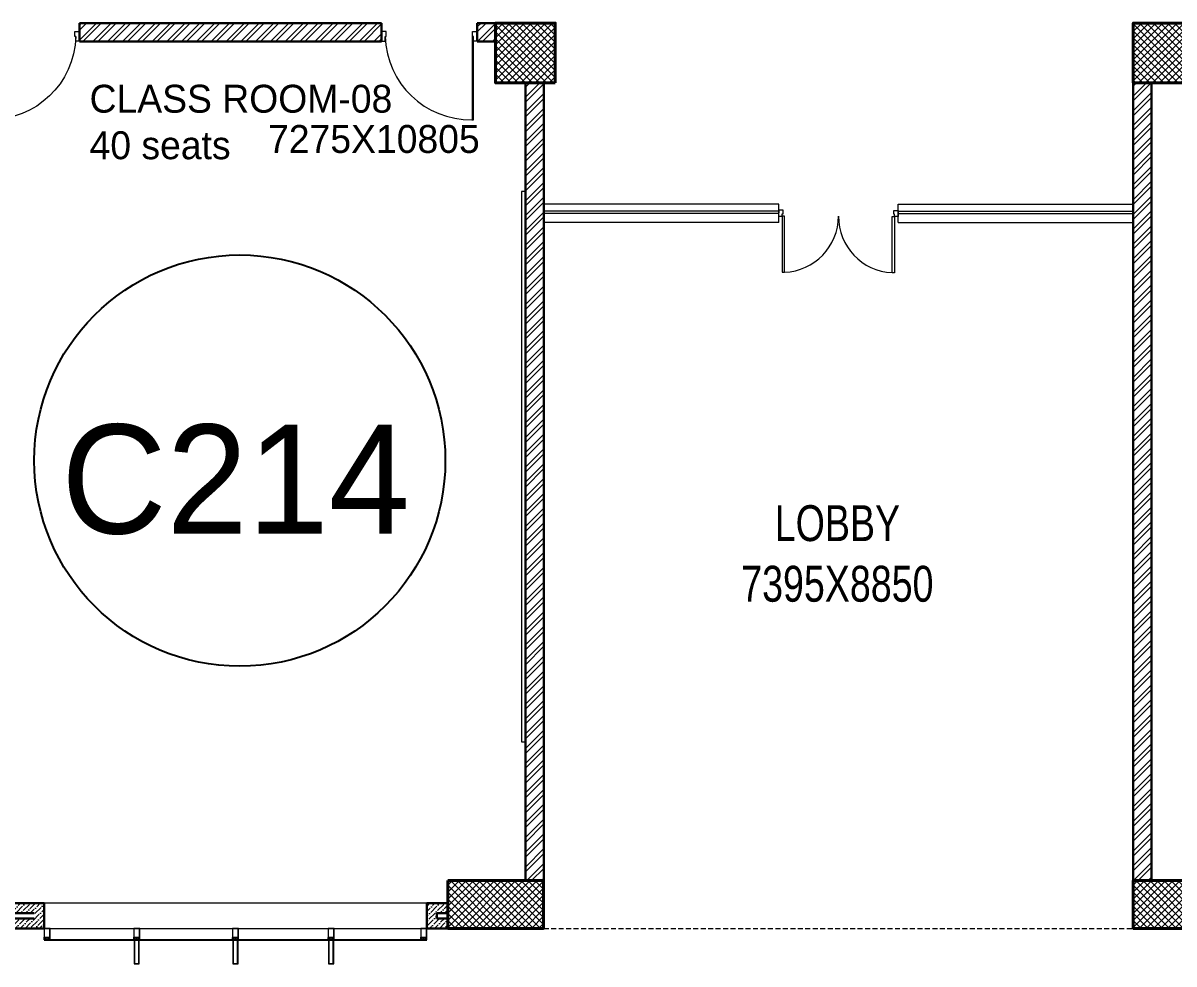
# Model space of a CAD drawing. Header units: millimetres. Extents: x 8275 to 147087, y -297470 to -191881.
# Drawn here: x 34773 to 49211, y -256626 to -244829 of the extents above; entities that cross this region are included whole.
import ezdxf

# ---------------------------------------------------------------- set-up
doc = ezdxf.new("R2010")
doc.units = ezdxf.units.MM
doc.header["$LTSCALE"] = 250
doc.header["$MEASUREMENT"] = 0
doc.linetypes.add('HIDDEN', pattern=[0.375, 0.25, -0.125])
for name, color, linetype, lineweight in [('col', 6, 'Continuous', 40), ('door', 35, 'Continuous', 13), ('ele', 51, 'Continuous', 18), ('furniture', 5, 'Continuous', 15), ('hatch', 9, 'Continuous', 0), ('hidden', 153, 'HIDDEN', 13), ('text', 7, 'Continuous', 9), ('TEXT25', 7, 'Continuous', 25), ('wall', 1, 'Continuous', 30), ('win', 4, 'Continuous', 20)]:
    doc.layers.add(name, color=color, linetype=linetype, lineweight=lineweight)
doc.layers.add('FUR', color=140, linetype='Continuous')
doc.styles.add('s300', font='arial.ttf', dxfattribs={"width": 0.75, "height": 300})
doc.styles.get("Standard").update_dxf_attribs({"font": 'GOTHIC.TTF', "height": 100})
pattern_1 = [(45, (-6686.72, -321362.35), (-92.80777, 92.80777), []), (45, (-6624.85, -321362.35), (-92.80777, 92.80777), [])]
pattern_2 = [(45, (-6686.7244, -321362.3454), (2e-16, 2.32600915), [4.93421053, -1.64473684]), (135, (-6685.5614, -321361.1824), (2e-16, 2.32600915), [4.93421053, -1.64473684])]
pattern_3 = [(45, (-6686.724, -321362.345), (23.201941, 85.073785), [109.375, -21.875, 0, -21.875])]

# ---------------------------------------------------------------- blocks, each defined once
blk = doc.blocks.new('A$C31941232')
at = {"layer": 'hatch'}
h = blk.add_hatch(dxfattribs=at)
h.set_pattern_fill('ANSI37', color=256, scale=500, style=0)
h.set_pattern_definition([(45, (-3138282.15, 85463.276), (-44.1941738, 44.1941738), []), (135, (-3138282.15, 85463.276), (-44.1941738, -44.1941738), [])])
h.paths.add_polyline_path([(-97097, 14909), (-97846, 14909), (-97846, 15659), (-97097, 15659)])
h = blk.add_hatch(dxfattribs=at)
h.set_pattern_fill('ANSI37', color=256, scale=500, style=0)
h.set_pattern_definition([(45, (-3130183.29, 85463.276), (-44.1941738, 44.1941738), []), (135, (-3130183.29, 85463.276), (-44.1941738, -44.1941738), [])])
h.paths.add_polyline_path([(-89099, 14909), (-89847, 14909), (-89847, 15659), (-89099, 15659)])
h = blk.add_hatch(dxfattribs=at)
h.set_pattern_fill('ANSI37', color=256, scale=500, angle=-90, style=0)
h.set_pattern_definition([(315, (-101096.715, -98792.29), (44.194174, 44.194174), []), (45, (-101096.715, -98792.29), (-44.194174, 44.194174), [])])
h.paths.add_polyline_path([(-98442, 4908), (-98442, 4308), (-97242, 4308), (-97242, 4908)])
h = blk.add_hatch(dxfattribs=at)
h.set_pattern_fill('ANSI37', color=256, scale=500, angle=-90, style=0)
h.set_pattern_definition([(315, (-92501.25, -98792.3), (44.194174, 44.194174), []), (45, (-92501.25, -98792.3), (-44.194174, 44.194174), [])])
h.paths.add_polyline_path([(-89847, 4908), (-89847, 4308), (-88647, 4308), (-88647, 4908)])
at = {"layer": 'col'}
for points, elevation in [([(-97097, 14909), (-97846, 14909), (-97846, 15659), (-97097, 15659)], 4747), ([(-89099, 14909), (-89847, 14909), (-89847, 15659), (-89099, 15659)], 32034), ([(-98442, 4908), (-98442, 4308), (-97242, 4308), (-97242, 4908)], 4747), ([(-89847, 4908), (-89847, 4308), (-88647, 4308), (-88647, 4908)], 26102)]:
    blk.add_lwpolyline(points, close=True, dxfattribs=dict(at, elevation=elevation))
blk = doc.blocks.new('A$C28F52225')
for points in [[(100, 50), (60, 50), (60, 990), (100, 990)], [(1900, 50), (1940, 50), (1940, 990), (1900, 990)], [(75, -50), (0, -50), (0, 50), (60, 50), (60, 10), (75, 10)], [(1925, -50), (2000, -50), (2000, 50), (1940, 50), (1940, 10), (1925, 10)]]:
    blk.add_lwpolyline(points, close=True)
for centre, start, end in [((60, 50), 0, 87.5611), ((1940, 50), 92.4389, 180)]:
    blk.add_arc(centre, 940, start, end)
blk = doc.blocks.new('D1-1000')
for p, q in [((-951, 0), (-1000, 0)), ((-1000, 0), (-1000, -102)), ((-951, -53), (-951, 0)), ((-49, 0), (0, 0)), ((-49, -53), (-49, 0)), ((0, 0), (0, -102)), ((-1000, -102), (-963, -102)), ((-963, -53), (-951, -53)), ((-963, -102), (-963, -53)), ((-51, -53), (-51, -923)), ((-37, -53), (-49, -53)), ((-37, -923), (-37, -53)), ((-37, -102), (-37, -53)), ((0, -102), (-37, -102)), ((-55, -923), (-37, -923))]:
    blk.add_line(p, q)
blk.add_ellipse((-40, 2), major_axis=(646, 675), ratio=0.977435, start_param=2.382767, end_param=3.900418)

msp = doc.modelspace()

# ---------------------------------------------------------------- hatches: boundary and pattern name
at = {"layer": 'hatch'}
h = msp.add_hatch(dxfattribs=at)
h.set_pattern_fill('ANSI32', color=256, scale=350, style=0)
h.set_pattern_definition(pattern_1)
h.paths.add_polyline_path([(35480, -244829), (39270, -244829), (39270, -245059), (35480, -245059)])
h = msp.add_hatch(dxfattribs=at)
h.set_pattern_fill('ANSI32', color=256, scale=350, style=0)
h.set_pattern_definition(pattern_1)
h.paths.add_polyline_path([(40470, -244829), (40700, -244829), (40700, -245059), (40470, -245059)])
h = msp.add_hatch(dxfattribs=at)
h.set_pattern_fill('ANSI32', color=256, scale=350, style=0)
h.set_pattern_definition(pattern_1)
h.paths.add_polyline_path([(41075, -245579), (41305, -245579), (41305, -255580), (41075, -255580)])
h = msp.add_hatch(dxfattribs=at)
h.set_pattern_fill('ANSI32', color=256, scale=350, style=0)
h.set_pattern_definition(pattern_1)
h.paths.add_polyline_path([(48929, -245579), (48699, -245579), (48699, -255580), (48929, -255580)])
h = msp.add_hatch(dxfattribs=at)
h.set_pattern_fill('ANSI36', color=256, scale=350, style=0)
h.set_pattern_definition(pattern_3)
h.paths.add_polyline_path([(32490, -256180), (35037, -256180), (35037, -255865), (32490, -255865)])
h.paths.add_polyline_path([(34912, -256055), (32615, -256055), (32615, -255990), (34912, -255990)], flags=16)
h = msp.add_hatch(dxfattribs=at)
h.set_pattern_fill('ANSI36', color=256, scale=350, style=0)
h.set_pattern_definition(pattern_3)
h.paths.add_polyline_path([(40405, -256180), (40104, -256180), (40104, -256055), (39962, -256055), (39962, -255990), (40104, -255990), (40104, -255865), (39837, -255865), (39837, -256180), (40405, -256180)])
h = msp.add_hatch(dxfattribs=at)
h.set_pattern_fill('AR-HBONE', color=256, scale=0.411184, style=0)
h.set_pattern_definition(pattern_2)
h.paths.add_polyline_path([(35043, -256307), (35043, -256309), (35048, -256309), (35048, -256307)], flags=16)
h.paths.add_polyline_path([(35107, -256307), (35107, -256309), (35101, -256309), (35101, -256307)], flags=16)
edge = h.paths.add_edge_path()
edge.add_arc((35053, -256321), 0.685, 180, 360, ccw=False)
edge.add_arc((35051, -256321), 0.685, 180, 360, ccw=False)
edge.add_arc((35050, -256321), 0.685, 180, 360, ccw=False)
edge.add_arc((35049, -256321), 0.685, -180, 0, ccw=False)
edge.add_arc((35047, -256321), 0.685, -180, 0, ccw=False)
edge.add_arc((35046, -256321), 0.685, 180, 360, ccw=False)
edge.add_arc((35045, -256321), 0.685, 180, 360, ccw=False)
edge.add_arc((35043, -256321), 0.685, -180, 0, ccw=False)
edge.add_arc((35042, -256321), 0.685, 180, 360, ccw=False)
edge.add_arc((35040, -256321), 0.685, -180, 0, ccw=False)
edge.add_arc((35039, -256321), 0.685, 180, 360, ccw=False)
edge.add_arc((35038, -256321), 0.685, -180, 0, ccw=False)
edge.add_line((35037, -256321), (35037, -256309))
edge.add_line((35037, -256309), (35041, -256309))
edge.add_line((35041, -256309), (35041, -256307))
edge.add_line((35041, -256307), (35039, -256307))
edge.add_line((35039, -256307), (35041, -256303))
edge.add_line((35041, -256303), (35050, -256303))
edge.add_line((35050, -256303), (35051, -256307))
edge.add_line((35051, -256307), (35050, -256307))
edge.add_line((35050, -256307), (35050, -256309))
edge.add_line((35050, -256309), (35054, -256309))
edge.add_line((35054, -256309), (35054, -256321))
edge.add_arc((35097, -256321), 0.685, 180, 360)
edge.add_arc((35098, -256321), 0.685, 180, 360)
edge.add_arc((35099, -256321), 0.685, 180, 360)
edge.add_arc((35101, -256321), 0.685, 180, 360)
edge.add_arc((35102, -256321), 0.685, 180, 360)
edge.add_arc((35103, -256321), 0.685, 180, 360)
edge.add_arc((35105, -256321), 0.685, 180, 360)
edge.add_arc((35106, -256321), 0.685, 180, 360)
edge.add_arc((35108, -256321), 0.685, 180, 360)
edge.add_arc((35109, -256321), 0.685, 180, 360)
edge.add_arc((35110, -256321), 0.685, 180, 360)
edge.add_arc((35112, -256321), 0.685, 180, 360)
edge.add_line((35112, -256321), (35112, -256309))
edge.add_line((35112, -256309), (35109, -256309))
edge.add_line((35109, -256309), (35109, -256307))
edge.add_line((35109, -256307), (35110, -256307))
edge.add_line((35110, -256307), (35109, -256303))
edge.add_line((35109, -256303), (35100, -256303))
edge.add_line((35100, -256303), (35098, -256307))
edge.add_line((35098, -256307), (35100, -256307))
edge.add_line((35100, -256307), (35100, -256309))
edge.add_line((35100, -256309), (35096, -256309))
edge.add_line((35096, -256309), (35096, -256321))
h = msp.add_hatch(dxfattribs=at)
h.set_pattern_fill('AR-HBONE', color=256, scale=0.411184, style=0)
h.set_pattern_definition(pattern_2)
h.paths.add_polyline_path([(36167, -256307), (36167, -256309), (36173, -256309), (36173, -256307)], flags=16)
h.paths.add_polyline_path([(36231, -256307), (36231, -256309), (36226, -256309), (36226, -256307)], flags=16)
edge = h.paths.add_edge_path()
edge.add_arc((36177, -256321), 0.685, 180, 360, ccw=False)
edge.add_arc((36176, -256321), 0.685, 180, 360, ccw=False)
edge.add_arc((36175, -256321), 0.685, 180, 360, ccw=False)
edge.add_arc((36173, -256321), 0.685, -180, 0, ccw=False)
edge.add_arc((36172, -256321), 0.685, -180, 0, ccw=False)
edge.add_arc((36171, -256321), 0.685, 180, 360, ccw=False)
edge.add_arc((36169, -256321), 0.685, 180, 360, ccw=False)
edge.add_arc((36168, -256321), 0.685, -180, 0, ccw=False)
edge.add_arc((36166, -256321), 0.685, 180, 360, ccw=False)
edge.add_arc((36165, -256321), 0.685, -180, 0, ccw=False)
edge.add_arc((36164, -256321), 0.685, 180, 360, ccw=False)
edge.add_arc((36162, -256321), 0.685, -180, 0, ccw=False)
edge.add_line((36162, -256321), (36162, -256309))
edge.add_line((36162, -256309), (36166, -256309))
edge.add_line((36166, -256309), (36166, -256307))
edge.add_line((36166, -256307), (36164, -256307))
edge.add_line((36164, -256307), (36165, -256303))
edge.add_line((36165, -256303), (36174, -256303))
edge.add_line((36174, -256303), (36176, -256307))
edge.add_line((36176, -256307), (36174, -256307))
edge.add_line((36174, -256307), (36174, -256309))
edge.add_line((36174, -256309), (36178, -256309))
edge.add_line((36178, -256309), (36178, -256321))
edge.add_arc((36221, -256321), 0.685, 180, 360)
edge.add_arc((36223, -256321), 0.685, 180, 360)
edge.add_arc((36224, -256321), 0.685, 180, 360)
edge.add_arc((36225, -256321), 0.685, 180, 360)
edge.add_arc((36227, -256321), 0.685, 180, 360)
edge.add_arc((36228, -256321), 0.685, 180, 360)
edge.add_arc((36229, -256321), 0.685, 180, 360)
edge.add_arc((36231, -256321), 0.685, 180, 360)
edge.add_arc((36232, -256321), 0.685, 180, 360)
edge.add_arc((36234, -256321), 0.685, 180, 360)
edge.add_arc((36235, -256321), 0.685, 180, 360)
edge.add_arc((36236, -256321), 0.685, 180, 360)
edge.add_line((36237, -256321), (36237, -256309))
edge.add_line((36237, -256309), (36233, -256309))
edge.add_line((36233, -256309), (36233, -256307))
edge.add_line((36233, -256307), (36235, -256307))
edge.add_line((36235, -256307), (36233, -256303))
edge.add_line((36233, -256303), (36224, -256303))
edge.add_line((36224, -256303), (36223, -256307))
edge.add_line((36223, -256307), (36224, -256307))
edge.add_line((36224, -256307), (36224, -256309))
edge.add_line((36224, -256309), (36221, -256309))
edge.add_line((36221, -256309), (36221, -256321))
h = msp.add_hatch(dxfattribs=at)
h.set_pattern_fill('AR-HBONE', color=256, scale=0.411184, style=0)
h.set_pattern_definition(pattern_2)
h.paths.add_polyline_path([(37405, -256307), (37405, -256309), (37410, -256309), (37410, -256307)], flags=16)
h.paths.add_polyline_path([(37469, -256307), (37469, -256309), (37464, -256309), (37464, -256307)], flags=16)
edge = h.paths.add_edge_path()
edge.add_arc((37415, -256321), 0.685, 180, 360, ccw=False)
edge.add_arc((37414, -256321), 0.685, 180, 360, ccw=False)
edge.add_arc((37412, -256321), 0.685, 180, 360, ccw=False)
edge.add_arc((37411, -256321), 0.685, -180, 0, ccw=False)
edge.add_arc((37410, -256321), 0.685, -180, 0, ccw=False)
edge.add_arc((37408, -256321), 0.685, 180, 360, ccw=False)
edge.add_arc((37407, -256321), 0.685, 180, 360, ccw=False)
edge.add_arc((37406, -256321), 0.685, -180, 0, ccw=False)
edge.add_arc((37404, -256321), 0.685, 180, 360, ccw=False)
edge.add_arc((37403, -256321), 0.685, -180, 0, ccw=False)
edge.add_arc((37401, -256321), 0.685, 180, 360, ccw=False)
edge.add_arc((37400, -256321), 0.685, -180, 0, ccw=False)
edge.add_line((37399, -256321), (37399, -256309))
edge.add_line((37399, -256309), (37403, -256309))
edge.add_line((37403, -256309), (37403, -256307))
edge.add_line((37403, -256307), (37401, -256307))
edge.add_line((37401, -256307), (37403, -256303))
edge.add_line((37403, -256303), (37412, -256303))
edge.add_line((37412, -256303), (37414, -256307))
edge.add_line((37414, -256307), (37412, -256307))
edge.add_line((37412, -256307), (37412, -256309))
edge.add_line((37412, -256309), (37416, -256309))
edge.add_line((37416, -256309), (37416, -256321))
edge.add_arc((37459, -256321), 0.685, 180, 360)
edge.add_arc((37460, -256321), 0.685, 180, 360)
edge.add_arc((37462, -256321), 0.685, 180, 360)
edge.add_arc((37463, -256321), 0.685, 180, 360)
edge.add_arc((37464, -256321), 0.685, 180, 360)
edge.add_arc((37466, -256321), 0.685, 180, 360)
edge.add_arc((37467, -256321), 0.685, 180, 360)
edge.add_arc((37468, -256321), 0.685, 180, 360)
edge.add_arc((37470, -256321), 0.685, 180, 360)
edge.add_arc((37471, -256321), 0.685, 180, 360)
edge.add_arc((37473, -256321), 0.685, 180, 360)
edge.add_arc((37474, -256321), 0.685, 180, 360)
edge.add_line((37475, -256321), (37475, -256309))
edge.add_line((37475, -256309), (37471, -256309))
edge.add_line((37471, -256309), (37471, -256307))
edge.add_line((37471, -256307), (37473, -256307))
edge.add_line((37473, -256307), (37471, -256303))
edge.add_line((37471, -256303), (37462, -256303))
edge.add_line((37462, -256303), (37460, -256307))
edge.add_line((37460, -256307), (37462, -256307))
edge.add_line((37462, -256307), (37462, -256309))
edge.add_line((37462, -256309), (37458, -256309))
edge.add_line((37458, -256309), (37458, -256321))
h = msp.add_hatch(dxfattribs=at)
h.set_pattern_fill('AR-HBONE', color=256, scale=0.411184, style=0)
h.set_pattern_definition(pattern_2)
h.paths.add_polyline_path([(38605, -256307), (38605, -256309), (38610, -256309), (38610, -256307)], flags=16)
h.paths.add_polyline_path([(38669, -256307), (38669, -256309), (38664, -256309), (38664, -256307)], flags=16)
edge = h.paths.add_edge_path()
edge.add_arc((38615, -256321), 0.685, 180, 360, ccw=False)
edge.add_arc((38614, -256321), 0.685, 180, 360, ccw=False)
edge.add_arc((38612, -256321), 0.685, 180, 360, ccw=False)
edge.add_arc((38611, -256321), 0.685, -180, 0, ccw=False)
edge.add_arc((38610, -256321), 0.685, -180, 0, ccw=False)
edge.add_arc((38608, -256321), 0.685, 180, 360, ccw=False)
edge.add_arc((38607, -256321), 0.685, 180, 360, ccw=False)
edge.add_arc((38606, -256321), 0.685, -180, 0, ccw=False)
edge.add_arc((38604, -256321), 0.685, 180, 360, ccw=False)
edge.add_arc((38603, -256321), 0.685, -180, 0, ccw=False)
edge.add_arc((38601, -256321), 0.685, 180, 360, ccw=False)
edge.add_arc((38600, -256321), 0.685, -180, 0, ccw=False)
edge.add_line((38599, -256321), (38599, -256309))
edge.add_line((38599, -256309), (38603, -256309))
edge.add_line((38603, -256309), (38603, -256307))
edge.add_line((38603, -256307), (38601, -256307))
edge.add_line((38601, -256307), (38603, -256303))
edge.add_line((38603, -256303), (38612, -256303))
edge.add_line((38612, -256303), (38614, -256307))
edge.add_line((38614, -256307), (38612, -256307))
edge.add_line((38612, -256307), (38612, -256309))
edge.add_line((38612, -256309), (38616, -256309))
edge.add_line((38616, -256309), (38616, -256321))
edge.add_arc((38659, -256321), 0.685, 180, 360)
edge.add_arc((38660, -256321), 0.685, 180, 360)
edge.add_arc((38662, -256321), 0.685, 180, 360)
edge.add_arc((38663, -256321), 0.685, 180, 360)
edge.add_arc((38664, -256321), 0.685, 180, 360)
edge.add_arc((38666, -256321), 0.685, 180, 360)
edge.add_arc((38667, -256321), 0.685, 180, 360)
edge.add_arc((38668, -256321), 0.685, 180, 360)
edge.add_arc((38670, -256321), 0.685, 180, 360)
edge.add_arc((38671, -256321), 0.685, 180, 360)
edge.add_arc((38673, -256321), 0.685, 180, 360)
edge.add_arc((38674, -256321), 0.685, 180, 360)
edge.add_line((38675, -256321), (38675, -256309))
edge.add_line((38675, -256309), (38671, -256309))
edge.add_line((38671, -256309), (38671, -256307))
edge.add_line((38671, -256307), (38673, -256307))
edge.add_line((38673, -256307), (38671, -256303))
edge.add_line((38671, -256303), (38662, -256303))
edge.add_line((38662, -256303), (38660, -256307))
edge.add_line((38660, -256307), (38662, -256307))
edge.add_line((38662, -256307), (38662, -256309))
edge.add_line((38662, -256309), (38658, -256309))
edge.add_line((38658, -256309), (38658, -256321))
h = msp.add_hatch(dxfattribs=at)
h.set_pattern_fill('AR-HBONE', color=256, scale=0.411184, style=0)
h.set_pattern_definition(pattern_2)
h.paths.add_polyline_path([(39767, -256307), (39767, -256309), (39773, -256309), (39773, -256307)], flags=16)
h.paths.add_polyline_path([(39831, -256307), (39831, -256309), (39826, -256309), (39826, -256307)], flags=16)
edge = h.paths.add_edge_path()
edge.add_arc((39777, -256321), 0.685, 180, 360, ccw=False)
edge.add_arc((39776, -256321), 0.685, 180, 360, ccw=False)
edge.add_arc((39775, -256321), 0.685, 180, 360, ccw=False)
edge.add_arc((39773, -256321), 0.685, -180, 0, ccw=False)
edge.add_arc((39772, -256321), 0.685, -180, 0, ccw=False)
edge.add_arc((39771, -256321), 0.685, 180, 360, ccw=False)
edge.add_arc((39769, -256321), 0.685, 180, 360, ccw=False)
edge.add_arc((39768, -256321), 0.685, -180, 0, ccw=False)
edge.add_arc((39766, -256321), 0.685, 180, 360, ccw=False)
edge.add_arc((39765, -256321), 0.685, -180, 0, ccw=False)
edge.add_arc((39764, -256321), 0.685, 180, 360, ccw=False)
edge.add_arc((39762, -256321), 0.685, -180, 0, ccw=False)
edge.add_line((39762, -256321), (39762, -256309))
edge.add_line((39762, -256309), (39766, -256309))
edge.add_line((39766, -256309), (39766, -256307))
edge.add_line((39766, -256307), (39764, -256307))
edge.add_line((39764, -256307), (39765, -256303))
edge.add_line((39765, -256303), (39774, -256303))
edge.add_line((39774, -256303), (39776, -256307))
edge.add_line((39776, -256307), (39774, -256307))
edge.add_line((39774, -256307), (39774, -256309))
edge.add_line((39774, -256309), (39778, -256309))
edge.add_line((39778, -256309), (39778, -256321))
edge.add_arc((39821, -256321), 0.685, 180, 360)
edge.add_arc((39823, -256321), 0.685, 180, 360)
edge.add_arc((39824, -256321), 0.685, 180, 360)
edge.add_arc((39825, -256321), 0.685, 180, 360)
edge.add_arc((39827, -256321), 0.685, 180, 360)
edge.add_arc((39828, -256321), 0.685, 180, 360)
edge.add_arc((39829, -256321), 0.685, 180, 360)
edge.add_arc((39831, -256321), 0.685, 180, 360)
edge.add_arc((39832, -256321), 0.685, 180, 360)
edge.add_arc((39834, -256321), 0.685, 180, 360)
edge.add_arc((39835, -256321), 0.685, 180, 360)
edge.add_arc((39836, -256321), 0.685, 180, 360)
edge.add_line((39837, -256321), (39837, -256309))
edge.add_line((39837, -256309), (39833, -256309))
edge.add_line((39833, -256309), (39833, -256307))
edge.add_line((39833, -256307), (39835, -256307))
edge.add_line((39835, -256307), (39833, -256303))
edge.add_line((39833, -256303), (39824, -256303))
edge.add_line((39824, -256303), (39823, -256307))
edge.add_line((39823, -256307), (39824, -256307))
edge.add_line((39824, -256307), (39824, -256309))
edge.add_line((39824, -256309), (39821, -256309))
edge.add_line((39821, -256309), (39821, -256321))

# ---------------------------------------------------------------- linework, layer by layer
at = {"layer": 'ele'}
msp.add_line((45752, -247329, -11301), (45752, -247229, -11301), dxfattribs=at)
at = {"layer": 'ele', "linetype": 'ByBlock', "ltscale": 100}
msp.add_line((39837, -255865, -11301), (35037, -255865, -11301), dxfattribs=at)
at = {"layer": 'FUR', "linetype": 'ByBlock', "ltscale": 100}
msp.add_circle((37492, -250315, -6553), 2578, dxfattribs=at)
at = {"layer": 'furniture', "elevation": -11301}
msp.add_lwpolyline([(41075, -246940), (41025, -246940), (41025, -253840), (41075, -253840)], close=True, dxfattribs=at)
at = {"layer": 'hidden'}
msp.add_line((41305, -256180, -11301), (48699, -256180, -11301), dxfattribs=at)
at = {"layer": 'wall'}
for p, q in [((35481, -244829, -11301), (39270, -244829, -11301)), ((35481, -244829, -11301), (35481, -245059, -11301)), ((39270, -244829, -11301), (39270, -245059, -11301)), ((40470, -244829, -11301), (40700, -244829, -11301)), ((40470, -244829, -11301), (40470, -245059, -11301)), ((35481, -245059, -11301), (39270, -245059, -11301)), ((40470, -245059, -11301), (40700, -245059, -11301)), ((41075, -255580, -11301), (41075, -245579, -11301)), ((41305, -255580, -11301), (41305, -245579, -11301)), ((48699, -245579, -11301), (48699, -255580, -11301)), ((48929, -245579, -11301), (48929, -255580, -11301)), ((35037, -255865, -11301), (33569, -255865, -11301)), ((35037, -255865, -11301), (35037, -256180, -11301)), ((39837, -255865, -11301), (40104, -255865, -11301)), ((39837, -256180, -11301), (39837, -255865, -11301)), ((34912, -255990, -11301), (32615, -255990, -11301)), ((32615, -256055, -11301), (34912, -256055, -11301)), ((39962, -255990, -11301), (40104, -255990, -11301)), ((39962, -255990, -11301), (39962, -256055, -11301)), ((39962, -256055, -11301), (40104, -256055, -11301)), ((32490, -256180, -11301), (35037, -256180, -11301)), ((39837, -256180, -11301), (40104, -256180, -11301))]:
    msp.add_line(p, q, dxfattribs=at)
at = {"layer": 'win'}
for p, q in [((44252, -247099, -11301), (41305, -247100, -11301)), ((44252, -247329, -11301), (44252, -247099, -11301)), ((45752, -247099, -11301), (48699, -247099, -11301)), ((45752, -247329, -11301), (45752, -247099, -11301)), ((44252, -247188, -11301), (41305, -247188, -11301)), ((44252, -247218, -11301), (41305, -247218, -11301)), ((45752, -247188, -11301), (48699, -247188, -11301)), ((45752, -247218, -11301), (48699, -247218, -11301)), ((44252, -247329, -11301), (41305, -247329, -11301)), ((45752, -247329, -11301), (48699, -247329, -11301)), ((35037, -256180, -11301), (36237, -256180, -11301)), ((36237, -256180, -11301), (37402, -256180, -11301)), ((37399, -256180, -11301), (38675, -256180, -11301)), ((38637, -256180, -11301), (39837, -256180, -11301)), ((35037, -256324, -11301), (36237, -256324, -11301)), ((36237, -256325, -11301), (35037, -256325, -11301)), ((36237, -256326, -11301), (35037, -256326, -11301)), ((36237, -256327, -11301), (35037, -256327, -11301)), ((36237, -256328, -11301), (35037, -256328, -11301)), ((36237, -256329, -11301), (35037, -256329, -11301)), ((36237, -256330, -11301), (35037, -256330, -11301)), ((35064, -256322, -11301), (35065, -256323, -11301)), ((35065, -256329, -11301), (35064, -256330, -11301)), ((35065, -256323, -11301), (35065, -256329, -11301)), ((35086, -256322, -11301), (35084, -256323, -11301)), ((35084, -256323, -11301), (35084, -256329, -11301)), ((35084, -256329, -11301), (35086, -256330, -11301)), ((36188, -256322, -11301), (36190, -256323, -11301)), ((36190, -256329, -11301), (36188, -256330, -11301)), ((36190, -256323, -11301), (36190, -256329, -11301)), ((36210, -256322, -11301), (36209, -256323, -11301)), ((36209, -256323, -11301), (36209, -256329, -11301)), ((36209, -256329, -11301), (36210, -256330, -11301)), ((36237, -256324, -11301), (37402, -256324, -11301)), ((37402, -256325, -11301), (36237, -256325, -11301)), ((37402, -256326, -11301), (36237, -256326, -11301)), ((37402, -256327, -11301), (36237, -256327, -11301)), ((37402, -256328, -11301), (36237, -256328, -11301)), ((37402, -256329, -11301), (36237, -256329, -11301)), ((37402, -256330, -11301), (36237, -256330, -11301)), ((37399, -256324, -11301), (38675, -256324, -11301)), ((38675, -256325, -11301), (37399, -256325, -11301)), ((38675, -256326, -11301), (37399, -256326, -11301)), ((38675, -256327, -11301), (37399, -256327, -11301)), ((38675, -256328, -11301), (37399, -256328, -11301)), ((38675, -256329, -11301), (37399, -256329, -11301)), ((38675, -256330, -11301), (37399, -256330, -11301)), ((37426, -256322, -11301), (37427, -256323, -11301)), ((37427, -256329, -11301), (37426, -256330, -11301)), ((37427, -256323, -11301), (37427, -256329, -11301)), ((37448, -256322, -11301), (37447, -256323, -11301)), ((37447, -256323, -11301), (37447, -256329, -11301)), ((37447, -256329, -11301), (37448, -256330, -11301)), ((38626, -256322, -11301), (38627, -256323, -11301)), ((38627, -256329, -11301), (38626, -256330, -11301)), ((38627, -256323, -11301), (38627, -256329, -11301)), ((38637, -256324, -11301), (39837, -256324, -11301)), ((39837, -256325, -11301), (38637, -256325, -11301)), ((39837, -256326, -11301), (38637, -256326, -11301)), ((39837, -256327, -11301), (38637, -256327, -11301)), ((39837, -256328, -11301), (38637, -256328, -11301)), ((39837, -256329, -11301), (38637, -256329, -11301)), ((39837, -256330, -11301), (38637, -256330, -11301)), ((38648, -256322, -11301), (38647, -256323, -11301)), ((38647, -256323, -11301), (38647, -256329, -11301)), ((38647, -256329, -11301), (38648, -256330, -11301)), ((39788, -256322, -11301), (39790, -256323, -11301)), ((39790, -256329, -11301), (39788, -256330, -11301)), ((39790, -256323, -11301), (39790, -256329, -11301)), ((39810, -256322, -11301), (39809, -256323, -11301)), ((39809, -256323, -11301), (39809, -256329, -11301)), ((39809, -256329, -11301), (39810, -256330, -11301))]:
    msp.add_line(p, q, dxfattribs=at)
at = {"layer": 'win', "elevation": -11301}
for points in [[(35077, -256318), (35078, -256319), (35077, -256319), (35077, -256322), (35078, -256322), (35077, -256323), (35077, -256326), (35078, -256326, 0.960671), (35082, -256326), (35082, -256314, 0.198912), (35081, -256312), (35077, -256308, -0.198912), (35077, -256307), (35077, -256291), (35107, -256291, -0.414214), (35110, -256293), (35110, -256297, -0.414214), (35107, -256300), (35098, -256300, 0.414214), (35096, -256302), (35096, -256309), (35100, -256309), (35100, -256307), (35098, -256307), (35098, -256303), (35110, -256303), (35110, -256307), (35109, -256307), (35109, -256309), (35112, -256309), (35112, -256180), (35037, -256180), (35037, -256309), (35041, -256309), (35041, -256307), (35039, -256307), (35039, -256303), (35051, -256303), (35051, -256307), (35050, -256307), (35050, -256309), (35053, -256309), (35053, -256302, 0.414214), (35051, -256300), (35042, -256300, -0.414214), (35040, -256297), (35040, -256293, -0.414214), (35042, -256291), (35073, -256291), (35073, -256307, -0.198912), (35072, -256308), (35069, -256312, 0.198912), (35068, -256314), (35068, -256326, 0.960671), (35071, -256326), (35072, -256326), (35072, -256323), (35071, -256322), (35072, -256322), (35072, -256319), (35071, -256319), (35072, -256318), (35072, -256315), (35071, -256315), (35075, -256311), (35078, -256315), (35077, -256315)], [(36202, -256318), (36203, -256319), (36202, -256319), (36202, -256322), (36203, -256322), (36202, -256323), (36202, -256326), (36203, -256326, 0.960671), (36206, -256326), (36206, -256314, 0.198912), (36205, -256312), (36202, -256308, -0.198912), (36201, -256307), (36201, -256291), (36232, -256291, -0.414214), (36234, -256293), (36234, -256297, -0.414214), (36232, -256300), (36223, -256300, 0.414214), (36221, -256302), (36221, -256309), (36224, -256309), (36224, -256307), (36223, -256307), (36223, -256303), (36235, -256303), (36235, -256307), (36233, -256307), (36233, -256309), (36237, -256309), (36237, -256180), (36162, -256180), (36162, -256309), (36165, -256309), (36165, -256307), (36164, -256307), (36164, -256303), (36176, -256303), (36176, -256307), (36174, -256307), (36174, -256309), (36178, -256309), (36178, -256302, 0.414214), (36176, -256300), (36167, -256300, -0.414214), (36164, -256297), (36164, -256293, -0.414214), (36167, -256291), (36197, -256291), (36197, -256307, -0.198912), (36197, -256308), (36193, -256312, 0.198912), (36192, -256314), (36192, -256326, 0.960671), (36196, -256326), (36197, -256326), (36197, -256323), (36196, -256322), (36197, -256322), (36197, -256319), (36196, -256319), (36197, -256318), (36197, -256315), (36196, -256315), (36199, -256311), (36203, -256315), (36202, -256315)], [(37440, -256318), (37440, -256319), (37440, -256319), (37440, -256322), (37440, -256322), (37440, -256323), (37440, -256326), (37440, -256326, 0.960671), (37444, -256326), (37444, -256314, 0.198912), (37443, -256312), (37440, -256308, -0.198912), (37439, -256307), (37439, -256291), (37469, -256291, -0.414214), (37472, -256293), (37472, -256297, -0.414214), (37469, -256300), (37461, -256300, 0.414214), (37458, -256302), (37458, -256309), (37462, -256309), (37462, -256307), (37460, -256307), (37460, -256303), (37473, -256303), (37473, -256307), (37471, -256307), (37471, -256309), (37475, -256309), (37475, -256180), (37399, -256180), (37399, -256309), (37403, -256309), (37403, -256307), (37401, -256307), (37401, -256303), (37414, -256303), (37414, -256307), (37412, -256307), (37412, -256309), (37416, -256309), (37416, -256302, 0.414214), (37413, -256300), (37405, -256300, -0.414214), (37402, -256297), (37402, -256293, -0.414214), (37405, -256291), (37435, -256291), (37435, -256307, -0.198912), (37434, -256308), (37431, -256312, 0.198912), (37430, -256314), (37430, -256326, 0.960671), (37434, -256326), (37434, -256326), (37434, -256323), (37434, -256322), (37434, -256322), (37434, -256319), (37434, -256319), (37434, -256318), (37434, -256315), (37434, -256315), (37437, -256311), (37440, -256315), (37440, -256315)], [(38640, -256318), (38640, -256319), (38640, -256319), (38640, -256322), (38640, -256322), (38640, -256323), (38640, -256326), (38640, -256326, 0.960671), (38644, -256326), (38644, -256314, 0.198912), (38643, -256312), (38640, -256308, -0.198912), (38639, -256307), (38639, -256291), (38669, -256291, -0.414214), (38672, -256293), (38672, -256297, -0.414214), (38669, -256300), (38661, -256300, 0.414214), (38658, -256302), (38658, -256309), (38662, -256309), (38662, -256307), (38660, -256307), (38660, -256303), (38673, -256303), (38673, -256307), (38671, -256307), (38671, -256309), (38675, -256309), (38675, -256180), (38599, -256180), (38599, -256309), (38603, -256309), (38603, -256307), (38601, -256307), (38601, -256303), (38614, -256303), (38614, -256307), (38612, -256307), (38612, -256309), (38616, -256309), (38616, -256302, 0.414214), (38613, -256300), (38605, -256300, -0.414214), (38602, -256297), (38602, -256293, -0.414214), (38605, -256291), (38635, -256291), (38635, -256307, -0.198912), (38634, -256308), (38631, -256312, 0.198912), (38630, -256314), (38630, -256326, 0.960671), (38634, -256326), (38634, -256326), (38634, -256323), (38634, -256322), (38634, -256322), (38634, -256319), (38634, -256319), (38634, -256318), (38634, -256315), (38634, -256315), (38637, -256311), (38640, -256315), (38640, -256315)], [(39802, -256318), (39803, -256319), (39802, -256319), (39802, -256322), (39803, -256322), (39802, -256323), (39802, -256326), (39803, -256326, 0.960671), (39806, -256326), (39806, -256314, 0.198912), (39805, -256312), (39802, -256308, -0.198912), (39801, -256307), (39801, -256291), (39832, -256291, -0.414214), (39834, -256293), (39834, -256297, -0.414214), (39832, -256300), (39823, -256300, 0.414214), (39821, -256302), (39821, -256309), (39824, -256309), (39824, -256307), (39823, -256307), (39823, -256303), (39835, -256303), (39835, -256307), (39833, -256307), (39833, -256309), (39837, -256309), (39837, -256180), (39762, -256180), (39762, -256309), (39765, -256309), (39765, -256307), (39764, -256307), (39764, -256303), (39776, -256303), (39776, -256307), (39774, -256307), (39774, -256309), (39778, -256309), (39778, -256302, 0.414214), (39776, -256300), (39767, -256300, -0.414214), (39764, -256297), (39764, -256293, -0.414214), (39767, -256291), (39797, -256291), (39797, -256307, -0.198912), (39797, -256308), (39793, -256312, 0.198912), (39792, -256314), (39792, -256326, 0.960671), (39796, -256326), (39797, -256326), (39797, -256323), (39796, -256322), (39797, -256322), (39797, -256319), (39796, -256319), (39797, -256318), (39797, -256315), (39796, -256315), (39799, -256311), (39803, -256315), (39802, -256315)]]:
    msp.add_lwpolyline(points, format="xyb", close=True, dxfattribs=at)
for points in [[(35040, -256185), (35040, -256288), (35110, -256288), (35110, -256185)], [(36164, -256185), (36164, -256288), (36234, -256288), (36234, -256185)], [(37402, -256185), (37402, -256288), (37472, -256288), (37472, -256185)], [(38602, -256185), (38602, -256288), (38672, -256288), (38672, -256185)], [(39764, -256185), (39764, -256288), (39834, -256288), (39834, -256185)], [(35043, -256307), (35043, -256309), (35048, -256309), (35048, -256307)], [(35107, -256307), (35107, -256309), (35101, -256309), (35101, -256307)], [(36167, -256307), (36167, -256309), (36173, -256309), (36173, -256307)], [(36231, -256307), (36231, -256309), (36226, -256309), (36226, -256307)], [(37405, -256307), (37405, -256309), (37410, -256309), (37410, -256307)], [(37469, -256307), (37469, -256309), (37464, -256309), (37464, -256307)], [(38605, -256307), (38605, -256309), (38610, -256309), (38610, -256307)], [(38669, -256307), (38669, -256309), (38664, -256309), (38664, -256307)], [(39767, -256307), (39767, -256309), (39773, -256309), (39773, -256307)], [(39831, -256307), (39831, -256309), (39826, -256309), (39826, -256307)]]:
    msp.add_lwpolyline(points, close=True, dxfattribs=at)
for points in [[(35054, -256321, -1), (35052, -256321, -1), (35051, -256321, -1), (35049, -256321, -1), (35048, -256321, -1), (35047, -256321, -1), (35045, -256321, -1), (35044, -256321, -1), (35043, -256321, -1), (35041, -256321, -1), (35040, -256321, -1), (35038, -256321, -1), (35037, -256321), (35037, -256309), (35041, -256309), (35041, -256307), (35039, -256307), (35041, -256303), (35050, -256303), (35051, -256307), (35050, -256307), (35050, -256309), (35054, -256309), (35054, -256321)], [(35096, -256321, 1), (35097, -256321, 1), (35099, -256321, 1), (35100, -256321, 1), (35101, -256321, 1), (35103, -256321, 1), (35104, -256321, 1), (35105, -256321, 1), (35107, -256321, 1), (35108, -256321, 1), (35110, -256321, 1), (35111, -256321, 1), (35112, -256321), (35112, -256309), (35109, -256309), (35109, -256307), (35110, -256307), (35109, -256303), (35100, -256303), (35098, -256307), (35100, -256307), (35100, -256309), (35096, -256309), (35096, -256321)], [(36178, -256321, -1), (36177, -256321, -1), (36175, -256321, -1), (36174, -256321, -1), (36173, -256321, -1), (36171, -256321, -1), (36170, -256321, -1), (36169, -256321, -1), (36167, -256321, -1), (36166, -256321, -1), (36164, -256321, -1), (36163, -256321, -1), (36162, -256321), (36162, -256309), (36165, -256309), (36165, -256307), (36164, -256307), (36165, -256303), (36174, -256303), (36176, -256307), (36174, -256307), (36174, -256309), (36178, -256309), (36178, -256321)], [(36221, -256321, 1), (36222, -256321, 1), (36223, -256321, 1), (36225, -256321, 1), (36226, -256321, 1), (36227, -256321, 1), (36229, -256321, 1), (36230, -256321, 1), (36231, -256321, 1), (36233, -256321, 1), (36234, -256321, 1), (36236, -256321, 1), (36237, -256321), (36237, -256309), (36233, -256309), (36233, -256307), (36235, -256307), (36233, -256303), (36224, -256303), (36223, -256307), (36224, -256307), (36224, -256309), (36221, -256309), (36221, -256321)], [(37416, -256321, -1), (37414, -256321, -1), (37413, -256321, -1), (37412, -256321, -1), (37410, -256321, -1), (37409, -256321, -1), (37408, -256321, -1), (37406, -256321, -1), (37405, -256321, -1), (37403, -256321, -1), (37402, -256321, -1), (37401, -256321, -1), (37399, -256321), (37399, -256309), (37403, -256309), (37403, -256307), (37401, -256307), (37403, -256303), (37412, -256303), (37414, -256307), (37412, -256307), (37412, -256309), (37416, -256309), (37416, -256321)], [(37458, -256321, 1), (37460, -256321, 1), (37461, -256321, 1), (37462, -256321, 1), (37464, -256321, 1), (37465, -256321, 1), (37466, -256321, 1), (37468, -256321, 1), (37469, -256321, 1), (37471, -256321, 1), (37472, -256321, 1), (37473, -256321, 1), (37475, -256321), (37475, -256309), (37471, -256309), (37471, -256307), (37473, -256307), (37471, -256303), (37462, -256303), (37460, -256307), (37462, -256307), (37462, -256309), (37458, -256309), (37458, -256321)], [(38616, -256321, -1), (38614, -256321, -1), (38613, -256321, -1), (38612, -256321, -1), (38610, -256321, -1), (38609, -256321, -1), (38608, -256321, -1), (38606, -256321, -1), (38605, -256321, -1), (38603, -256321, -1), (38602, -256321, -1), (38601, -256321, -1), (38599, -256321), (38599, -256309), (38603, -256309), (38603, -256307), (38601, -256307), (38603, -256303), (38612, -256303), (38614, -256307), (38612, -256307), (38612, -256309), (38616, -256309), (38616, -256321)], [(38658, -256321, 1), (38660, -256321, 1), (38661, -256321, 1), (38662, -256321, 1), (38664, -256321, 1), (38665, -256321, 1), (38666, -256321, 1), (38668, -256321, 1), (38669, -256321, 1), (38671, -256321, 1), (38672, -256321, 1), (38673, -256321, 1), (38675, -256321), (38675, -256309), (38671, -256309), (38671, -256307), (38673, -256307), (38671, -256303), (38662, -256303), (38660, -256307), (38662, -256307), (38662, -256309), (38658, -256309), (38658, -256321)], [(39778, -256321, -1), (39777, -256321, -1), (39775, -256321, -1), (39774, -256321, -1), (39773, -256321, -1), (39771, -256321, -1), (39770, -256321, -1), (39769, -256321, -1), (39767, -256321, -1), (39766, -256321, -1), (39764, -256321, -1), (39763, -256321, -1), (39762, -256321), (39762, -256309), (39765, -256309), (39765, -256307), (39764, -256307), (39765, -256303), (39774, -256303), (39776, -256307), (39774, -256307), (39774, -256309), (39778, -256309), (39778, -256321)], [(39821, -256321, 1), (39822, -256321, 1), (39823, -256321, 1), (39825, -256321, 1), (39826, -256321, 1), (39827, -256321, 1), (39829, -256321, 1), (39830, -256321, 1), (39831, -256321, 1), (39833, -256321, 1), (39834, -256321, 1), (39836, -256321, 1), (39837, -256321), (39837, -256309), (39833, -256309), (39833, -256307), (39835, -256307), (39833, -256303), (39824, -256303), (39823, -256307), (39824, -256307), (39824, -256309), (39821, -256309), (39821, -256321)]]:
    msp.add_lwpolyline(points, format="xyb", dxfattribs=at)
at = {"layer": 'win', "extrusion": (5.57819e-18, 4.27086e-05, 1), "elevation": -11314}
for points in [[(36232, -256625), (36232, -256325), (36167, -256325), (36167, -256625)], [(36227, -256620), (36227, -256330), (36172, -256330), (36172, -256620)], [(37470, -256625), (37470, -256325), (37405, -256325), (37405, -256625)], [(37465, -256620), (37465, -256330), (37410, -256330), (37410, -256620)], [(38670, -256625), (38670, -256325), (38605, -256325), (38605, -256625)], [(38665, -256620), (38665, -256330), (38610, -256330), (38610, -256620)]]:
    msp.add_lwpolyline(points, close=True, dxfattribs=at)
at = {"layer": 'win'}
for centre, radius, start, end in [((35075, -256385, -11301), 56, 78.7142, 101.2858), ((35068, -256350, -11301), 23.7, 90.5827, 97.2319), ((35072, -256365, -11301), 38.2, 94.8062, 99.8319), ((35069, -256346, -11301), 18.7, 91.462, 100.7613), ((35068, -256338, -11301), 11.8, 89.2696, 102.9213), ((35075, -256389, -11301), 61, 80.9489, 99.0511), ((35075, -256388, -11301), 59.5, 80.3724, 99.6276), ((35075, -256388, -11301), 62, 87.0118, 92.9882), ((35075, -256582, -11301), 255, 89.1895, 90.8105), ((35075, -256406, -11301), 79.4, 87.5658, 92.4342), ((35075, -256360, -11301), 34.1, 85.3872, 94.6128), ((35082, -256336, -11301), 9.46, 74.1249, 91.2788), ((35080, -256349, -11301), 21.7, 79.6267, 87.558), ((35079, -256355, -11301), 27.3, 79.0292, 86.0298), ((35081, -256342, -11301), 15.6, 77.8628, 87.9964), ((36199, -256385, -11301), 56, 78.7142, 101.2858), ((36199, -256388, -11301), 59.5, 80.3724, 99.6276), ((36193, -256350, -11301), 23.7, 90.5827, 97.2319), ((36196, -256365, -11301), 38.2, 94.8062, 99.8319), ((36193, -256346, -11301), 18.7, 91.462, 100.7613), ((36192, -256338, -11301), 11.8, 89.2696, 102.9213), ((36199, -256389, -11301), 61, 80.9489, 99.0511), ((36199, -256388, -11301), 62, 87.0118, 92.9882), ((36199, -256582, -11301), 255, 89.1895, 90.8105), ((36199, -256406, -11301), 79.4, 87.5658, 92.4342), ((36199, -256360, -11301), 34.1, 85.3872, 94.6128), ((36206, -256342, -11301), 15.6, 77.8628, 87.9964), ((36206, -256336, -11301), 9.46, 74.1249, 91.2788), ((36205, -256349, -11301), 21.7, 79.6267, 87.558), ((36204, -256355, -11301), 27.3, 79.0292, 86.0298), ((37437, -256385, -11301), 56, 78.7142, 101.2858), ((37430, -256350, -11301), 23.7, 90.5827, 97.2319), ((37434, -256365, -11301), 38.2, 94.8062, 99.8319), ((37431, -256346, -11301), 18.7, 91.462, 100.7613), ((37430, -256338, -11301), 11.8, 89.2696, 102.9213), ((37437, -256389, -11301), 61, 80.9489, 99.0511), ((37437, -256388, -11301), 59.5, 80.3724, 99.6276), ((37437, -256582, -11301), 255, 89.1895, 90.8105), ((37437, -256360, -11301), 34.1, 85.3872, 94.6128), ((37437, -256388, -11301), 62, 87.0118, 92.9882), ((37437, -256406, -11301), 79.4, 87.5658, 92.4342), ((37441, -256355, -11301), 27.3, 79.0292, 86.0298), ((37443, -256342, -11301), 15.6, 77.8628, 87.9964), ((37444, -256336, -11301), 9.46, 74.1249, 91.2788), ((37443, -256349, -11301), 21.7, 79.6267, 87.558), ((38637, -256385, -11301), 56, 78.7142, 101.2858), ((38630, -256350, -11301), 23.7, 90.5827, 97.2319), ((38634, -256365, -11301), 38.2, 94.8062, 99.8319), ((38631, -256346, -11301), 18.7, 91.462, 100.7613), ((38630, -256338, -11301), 11.8, 89.2696, 102.9213), ((38637, -256389, -11301), 61, 80.9489, 99.0511), ((38637, -256388, -11301), 59.5, 80.3724, 99.6276), ((38637, -256582, -11301), 255, 89.1895, 90.8105), ((38637, -256360, -11301), 34.1, 85.3872, 94.6128), ((38637, -256388, -11301), 62, 87.0118, 92.9882), ((38637, -256406, -11301), 79.4, 87.5658, 92.4342), ((38641, -256355, -11301), 27.3, 79.0292, 86.0298), ((38643, -256342, -11301), 15.6, 77.8628, 87.9964), ((38644, -256336, -11301), 9.46, 74.1249, 91.2788), ((38643, -256349, -11301), 21.7, 79.6267, 87.558), ((39799, -256385, -11301), 56, 78.7142, 101.2858), ((39799, -256388, -11301), 59.5, 80.3724, 99.6276), ((39793, -256350, -11301), 23.7, 90.5827, 97.2319), ((39796, -256365, -11301), 38.2, 94.8062, 99.8319), ((39793, -256346, -11301), 18.7, 91.462, 100.7613), ((39792, -256338, -11301), 11.8, 89.2696, 102.9213), ((39799, -256389, -11301), 61, 80.9489, 99.0511), ((39799, -256388, -11301), 62, 87.0118, 92.9882), ((39799, -256582, -11301), 255, 89.1895, 90.8105), ((39799, -256406, -11301), 79.4, 87.5658, 92.4342), ((39799, -256360, -11301), 34.1, 85.3872, 94.6128), ((39806, -256342, -11301), 15.6, 77.8628, 87.9964), ((39806, -256336, -11301), 9.46, 74.1249, 91.2788), ((39805, -256349, -11301), 21.7, 79.6267, 87.558), ((39804, -256355, -11301), 27.3, 79.0292, 86.0298)]:
    msp.add_arc(centre, radius, start, end, dxfattribs=at)

# ---------------------------------------------------------------- block references
at = {"layer": 'door', "zscale": 1.2}
for p, xscale, yscale in [((34281, -244936, -11301), -1.2, 1.200000000000728), ((40470, -244936, -11301), 1.2, 1.2)]:
    msp.add_blockref('D1-1000', p, dxfattribs=dict(at, xscale=xscale, yscale=yscale))
at = {"layer": 'hatch'}
msp.add_blockref('A$C31941232', (138546, -260488, -11301), dxfattribs=at)
at = {"layer": 'win', "xscale": 0.7500000000000019, "yscale": 0.7500000000000019, "zscale": 0.7500000000000019, "rotation": 179.8050461780032}
msp.add_blockref('A$C28F52225', (45752, -247217, -11301), dxfattribs=at)

# ---------------------------------------------------------------- texts
at = {"layer": 'FUR', "insert": (-7434, -251233, -112412), "char_height": 1368, "width": 89934.28, "attachment_point": 7, "rotation": 359.9787}
msp.add_mtext('\\pi42687;C214', dxfattribs=at)
at = {"layer": 'text', "color": 1, "lineweight": 35, "true_color": 0xff0505}
msp.add_text('7275X10805', height=350, rotation=360, dxfattribs=at).set_placement((37847, -246458, -38614))
at = {"layer": 'text', "color": 1, "linetype": 'ByBlock', "ltscale": 100, "true_color": 0xff0505, "insert": (35608, -245603, -11301), "char_height": 350, "width": 4379.59, "attachment_point": 1, "rotation": 360}
msp.add_mtext('CLASS ROOM-08 40 seats', dxfattribs=at)
at = {"layer": 'TEXT25', "style": 's300', "width": 0.75}
for s, p in [('LOBBY', (44203, -251324, -27314)), ('7395X8850', (43782, -252084, -27314))]:
    msp.add_text(s, height=450, rotation=360, dxfattribs=at).set_placement(p)

doc.saveas('drawing.dxf')
